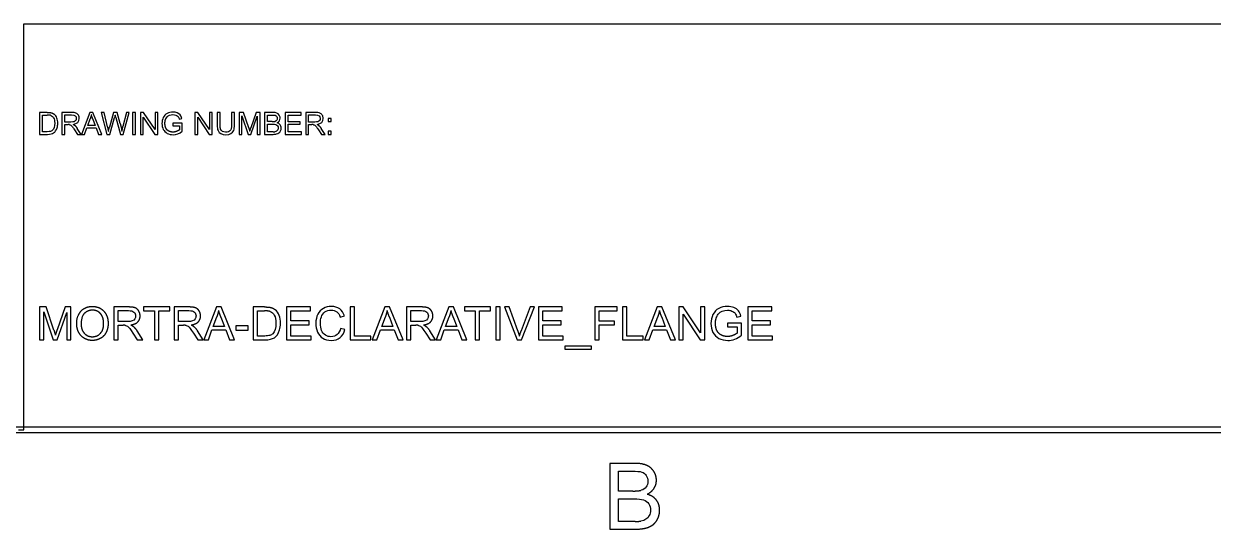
# Model space of a CAD drawing. Header units: millimetres. Extents: x -205 to 205, y -139 to 139.
# Drawn here: x 66.8 to 131.5, y -138.7 to -111.3 of the extents above; entities that cross this region are included whole.
import ezdxf

# ---------------------------------------------------------------- set-up
doc = ezdxf.new("R2010")
doc.units = ezdxf.units.MM
doc.layers.add('visible', color=7, linetype='Continuous', lineweight=30)

msp = doc.modelspace()

# ---------------------------------------------------------------- linework, layer by layer
at = {"layer": 'visible'}
for p, q in [((66.807, -133.333), (66.807, -111.251)), ((66.807, -111.251), (133.193, -111.251)), ((67.667, -116.07), (67.667, -117.263)), ((68.078, -116.07), (67.667, -116.07)), ((67.825, -117.122), (67.825, -116.211)), ((67.825, -116.211), (68.075, -116.211)), ((68.873, -116.07), (68.873, -117.263)), ((69.402, -116.07), (68.873, -116.07)), ((69.031, -116.597), (69.031, -116.202)), ((69.031, -116.202), (69.408, -116.202)), ((70.401, -116.07), (69.943, -117.263)), ((70.287, -116.773), (70.418, -116.423)), ((70.571, -116.07), (70.401, -116.07)), ((70.567, -116.443), (70.692, -116.773)), ((71.059, -117.263), (70.571, -116.07)), ((71.015, -116.07), (71.332, -117.263)), ((71.177, -116.07), (71.015, -116.07)), ((71.359, -116.852), (71.177, -116.07)), ((71.69, -116.07), (71.463, -116.876)), ((71.493, -117.263), (71.746, -116.354)), ((71.881, -116.07), (71.69, -116.07)), ((71.819, -116.354), (72.07, -117.263)), ((72.051, -116.674), (71.881, -116.07)), ((72.391, -116.07), (72.204, -116.837)), ((72.222, -117.263), (72.549, -116.07)), ((72.549, -116.07), (72.391, -116.07)), ((72.724, -116.07), (72.724, -117.263)), ((72.882, -116.07), (72.724, -116.07)), ((72.882, -117.263), (72.882, -116.07)), ((73.158, -116.07), (73.158, -117.263)), ((73.32, -116.07), (73.158, -116.07)), ((73.31, -116.326), (73.936, -117.263)), ((73.31, -117.263), (73.31, -116.326)), ((73.947, -117.007), (73.32, -116.07)), ((73.947, -116.07), (73.947, -117.007)), ((74.098, -116.07), (73.947, -116.07)), ((74.098, -117.263), (74.098, -116.07)), ((75.267, -116.443), (75.409, -116.404)), ((76.121, -116.07), (76.121, -117.263)), ((76.283, -116.07), (76.121, -116.07)), ((76.273, -116.326), (76.899, -117.263)), ((76.273, -117.263), (76.273, -116.326)), ((76.91, -117.007), (76.283, -116.07)), ((76.91, -116.07), (76.91, -117.007)), ((77.061, -116.07), (76.91, -116.07)), ((77.061, -117.263), (77.061, -116.07)), ((77.329, -116.07), (77.329, -116.759)), ((77.487, -116.07), (77.329, -116.07)), ((77.487, -116.759), (77.487, -116.07)), ((78.109, -116.07), (78.109, -116.759)), ((78.267, -116.07), (78.109, -116.07)), ((78.267, -116.759), (78.267, -116.07)), ((78.525, -116.07), (78.525, -117.263)), ((78.763, -116.07), (78.525, -116.07)), ((78.677, -116.248), (79.022, -117.263)), ((78.677, -117.263), (78.677, -116.248)), ((79.045, -116.915), (78.763, -116.07)), ((79.165, -117.263), (79.512, -116.265)), ((79.451, -116.07), (79.166, -116.9)), ((79.664, -116.07), (79.451, -116.07)), ((79.512, -116.265), (79.512, -117.263)), ((79.664, -117.263), (79.664, -116.07)), ((79.912, -116.07), (79.912, -117.263)), ((80.36, -116.07), (79.912, -116.07)), ((80.07, -116.571), (80.07, -116.211)), ((80.07, -116.211), (80.308, -116.211)), ((81.033, -116.07), (81.033, -117.263)), ((81.896, -116.07), (81.033, -116.07)), ((81.191, -116.211), (81.896, -116.211)), ((81.191, -116.576), (81.191, -116.211)), ((81.896, -116.211), (81.896, -116.07)), ((82.144, -116.07), (82.144, -117.263)), ((82.673, -116.07), (82.144, -116.07)), ((82.302, -116.597), (82.302, -116.202)), ((82.302, -116.202), (82.68, -116.202)), ((83.367, -116.399), (83.367, -116.566)), ((83.534, -116.399), (83.367, -116.399)), ((83.534, -116.566), (83.534, -116.399)), ((68.079, -117.122), (67.825, -117.122)), ((69.37, -116.597), (69.031, -116.597)), ((69.031, -116.733), (69.214, -116.733)), ((69.031, -117.263), (69.031, -116.733)), ((69.568, -117.015), (69.726, -117.263)), ((69.924, -117.263), (69.717, -116.938)), ((70.111, -117.263), (70.242, -116.902)), ((70.242, -116.902), (70.74, -116.902)), ((70.692, -116.773), (70.287, -116.773)), ((70.74, -116.902), (70.88, -117.263)), ((75.427, -116.654), (74.922, -116.655)), ((74.922, -116.655), (74.922, -116.795)), ((74.922, -116.795), (75.272, -116.795)), ((75.272, -116.795), (75.272, -117.017)), ((75.427, -117.097), (75.427, -116.654)), ((80.328, -116.571), (80.07, -116.571)), ((80.07, -117.122), (80.07, -116.712)), ((80.07, -116.712), (80.346, -116.712)), ((80.367, -117.122), (80.07, -117.122)), ((81.851, -116.576), (81.191, -116.576)), ((81.191, -116.716), (81.851, -116.716)), ((81.191, -117.122), (81.191, -116.716)), ((81.924, -117.122), (81.191, -117.122)), ((81.851, -116.716), (81.851, -116.576)), ((81.924, -117.263), (81.924, -117.122)), ((82.641, -116.597), (82.302, -116.597)), ((82.302, -116.733), (82.485, -116.733)), ((82.302, -117.263), (82.302, -116.733)), ((82.839, -117.015), (82.997, -117.263)), ((83.196, -117.263), (82.988, -116.938)), ((83.367, -116.566), (83.534, -116.566)), ((83.367, -117.096), (83.367, -117.263)), ((83.534, -117.096), (83.367, -117.096)), ((83.534, -117.263), (83.534, -117.096)), ((67.667, -117.263), (68.097, -117.263)), ((68.873, -117.263), (69.031, -117.263)), ((69.726, -117.263), (69.924, -117.263)), ((69.943, -117.263), (70.111, -117.263)), ((70.88, -117.263), (71.059, -117.263)), ((71.332, -117.263), (71.493, -117.263)), ((72.07, -117.263), (72.222, -117.263)), ((72.724, -117.263), (72.882, -117.263)), ((73.158, -117.263), (73.31, -117.263)), ((73.936, -117.263), (74.098, -117.263)), ((76.121, -117.263), (76.273, -117.263)), ((76.899, -117.263), (77.061, -117.263)), ((78.525, -117.263), (78.677, -117.263)), ((79.022, -117.263), (79.165, -117.263)), ((79.512, -117.263), (79.664, -117.263)), ((79.912, -117.263), (80.367, -117.263)), ((81.033, -117.263), (81.924, -117.263)), ((82.144, -117.263), (82.302, -117.263)), ((82.997, -117.263), (83.196, -117.263)), ((83.367, -117.263), (83.534, -117.263)), ((67.667, -126.65), (67.667, -128.44)), ((68.023, -126.65), (67.667, -126.65)), ((68.447, -127.918), (68.023, -126.65)), ((69.056, -126.65), (68.627, -127.896)), ((69.374, -126.65), (69.056, -126.65)), ((69.374, -128.44), (69.374, -126.65)), ((71.705, -126.65), (71.705, -128.44)), ((72.498, -126.65), (71.705, -126.65)), ((73.327, -126.65), (73.327, -126.862)), ((74.746, -126.65), (73.327, -126.65)), ((74.746, -126.862), (74.746, -126.65)), ((74.992, -126.65), (74.992, -128.44)), ((75.786, -126.65), (74.992, -126.65)), ((77.285, -126.65), (76.597, -128.44)), ((77.54, -126.65), (77.285, -126.65)), ((78.272, -128.44), (77.54, -126.65)), ((79.294, -126.65), (79.294, -128.44)), ((79.91, -126.65), (79.294, -126.65)), ((81.104, -126.65), (81.104, -128.44)), ((82.398, -126.65), (81.104, -126.65)), ((82.398, -126.862), (82.398, -126.65)), ((84.562, -126.65), (84.562, -128.44)), ((84.799, -126.65), (84.562, -126.65)), ((84.799, -128.229), (84.799, -126.65)), ((86.453, -126.65), (85.766, -128.44)), ((86.708, -126.65), (86.453, -126.65)), ((87.441, -128.44), (86.708, -126.65)), ((87.634, -126.65), (87.634, -128.44)), ((88.427, -126.65), (87.634, -126.65)), ((89.926, -126.65), (89.239, -128.44)), ((90.181, -126.65), (89.926, -126.65)), ((90.914, -128.44), (90.181, -126.65)), ((90.783, -126.65), (90.783, -126.862)), ((92.202, -126.65), (90.783, -126.65)), ((92.202, -126.862), (92.202, -126.65)), ((92.485, -126.65), (92.485, -128.44)), ((92.722, -126.65), (92.485, -126.65)), ((92.722, -128.44), (92.722, -126.65)), ((92.957, -126.65), (93.651, -128.44)), ((93.214, -126.65), (92.957, -126.65)), ((93.679, -127.951), (93.214, -126.65)), ((94.352, -126.65), (93.869, -127.951)), ((93.893, -128.44), (94.594, -126.65)), ((94.594, -126.65), (94.352, -126.65)), ((94.811, -126.65), (94.811, -128.44)), ((96.105, -126.65), (94.811, -126.65)), ((96.105, -126.862), (96.105, -126.65)), ((97.877, -126.65), (97.877, -128.44)), ((99.084, -126.65), (97.877, -126.65)), ((99.084, -126.862), (99.084, -126.65)), ((99.382, -126.65), (99.382, -128.44)), ((99.619, -126.65), (99.382, -126.65)), ((99.619, -128.229), (99.619, -126.65)), ((101.273, -126.65), (100.585, -128.44)), ((101.528, -126.65), (101.273, -126.65)), ((102.26, -128.44), (101.528, -126.65)), ((102.447, -126.65), (102.447, -128.44)), ((102.69, -126.65), (102.447, -126.65)), ((103.63, -128.055), (102.69, -126.65)), ((103.63, -126.65), (103.63, -128.055)), ((103.857, -126.65), (103.63, -126.65)), ((103.857, -128.44), (103.857, -126.65)), ((106.204, -126.65), (106.204, -128.44)), ((107.498, -126.65), (106.204, -126.65)), ((107.498, -126.862), (107.498, -126.65)), ((67.895, -126.917), (68.413, -128.44)), ((67.895, -128.44), (67.895, -126.917)), ((68.626, -128.44), (69.146, -126.942)), ((69.146, -126.942), (69.146, -128.44)), ((71.942, -127.44), (71.942, -126.848)), ((71.942, -126.848), (72.508, -126.848)), ((72.451, -127.44), (71.942, -127.44)), ((73.327, -126.862), (73.917, -126.862)), ((73.917, -126.862), (73.917, -128.44)), ((74.153, -126.862), (74.746, -126.862)), ((74.153, -128.44), (74.153, -126.862)), ((75.229, -127.44), (75.229, -126.848)), ((75.229, -126.848), (75.795, -126.848)), ((75.738, -127.44), (75.229, -127.44)), ((77.114, -127.705), (77.31, -127.18)), ((77.534, -127.21), (77.72, -127.705)), ((79.531, -128.229), (79.531, -126.862)), ((79.531, -126.862), (79.907, -126.862)), ((81.341, -126.862), (82.398, -126.862)), ((81.341, -127.41), (81.341, -126.862)), ((82.331, -127.41), (81.341, -127.41)), ((82.331, -127.62), (82.331, -127.41)), ((84.017, -127.196), (84.25, -127.141)), ((86.282, -127.705), (86.479, -127.18)), ((86.702, -127.21), (86.889, -127.705)), ((87.871, -127.44), (87.871, -126.848)), ((87.871, -126.848), (88.437, -126.848)), ((88.38, -127.44), (87.871, -127.44)), ((89.755, -127.705), (89.952, -127.18)), ((90.175, -127.21), (90.362, -127.705)), ((90.783, -126.862), (91.373, -126.862)), ((91.373, -126.862), (91.373, -128.44)), ((91.61, -126.862), (92.202, -126.862)), ((91.61, -128.44), (91.61, -126.862)), ((95.048, -126.862), (96.105, -126.862)), ((95.048, -127.41), (95.048, -126.862)), ((96.038, -127.41), (95.048, -127.41)), ((96.038, -127.62), (96.038, -127.41)), ((98.113, -126.862), (99.084, -126.862)), ((98.113, -127.416), (98.113, -126.862)), ((98.953, -127.416), (98.113, -127.416)), ((98.953, -127.627), (98.953, -127.416)), ((101.102, -127.705), (101.298, -127.18)), ((101.522, -127.21), (101.708, -127.705)), ((102.674, -127.034), (103.614, -128.44)), ((102.674, -128.44), (102.674, -127.034)), ((105.61, -127.21), (105.823, -127.151)), ((106.441, -126.862), (107.498, -126.862)), ((106.441, -127.41), (106.441, -126.862)), ((107.431, -127.41), (106.441, -127.41)), ((107.431, -127.62), (107.431, -127.41)), ((71.942, -127.645), (72.216, -127.645)), ((71.942, -128.44), (71.942, -127.645)), ((72.747, -128.068), (72.984, -128.44)), ((73.282, -128.44), (72.971, -127.953)), ((75.229, -127.645), (75.504, -127.645)), ((75.229, -128.44), (75.229, -127.645)), ((76.035, -128.068), (76.271, -128.44)), ((76.569, -128.44), (76.258, -127.953)), ((76.849, -128.44), (77.045, -127.898)), ((77.045, -127.898), (77.794, -127.898)), ((77.72, -127.705), (77.114, -127.705)), ((77.794, -127.898), (78.002, -128.44)), ((78.348, -127.682), (78.348, -127.903)), ((79.023, -127.682), (78.348, -127.682)), ((78.348, -127.903), (79.023, -127.903)), ((79.023, -127.903), (79.023, -127.682)), ((81.341, -127.62), (82.331, -127.62)), ((81.341, -128.229), (81.341, -127.62)), ((84.28, -127.872), (84.044, -127.813)), ((86.017, -128.44), (86.214, -127.898)), ((86.214, -127.898), (86.962, -127.898)), ((86.889, -127.705), (86.282, -127.705)), ((86.962, -127.898), (87.171, -128.44)), ((87.871, -127.645), (88.145, -127.645)), ((87.871, -128.44), (87.871, -127.645)), ((88.676, -128.068), (88.913, -128.44)), ((89.211, -128.44), (88.9, -127.953)), ((89.49, -128.44), (89.687, -127.898)), ((89.687, -127.898), (90.435, -127.898)), ((90.362, -127.705), (89.755, -127.705)), ((90.435, -127.898), (90.644, -128.44)), ((95.048, -127.62), (96.038, -127.62)), ((95.048, -128.229), (95.048, -127.62)), ((98.113, -127.627), (98.953, -127.627)), ((98.113, -128.44), (98.113, -127.627)), ((100.837, -128.44), (101.033, -127.898)), ((101.033, -127.898), (101.782, -127.898)), ((101.708, -127.705), (101.102, -127.705)), ((101.782, -127.898), (101.99, -128.44)), ((105.85, -127.527), (105.092, -127.528)), ((105.092, -127.528), (105.092, -127.738)), ((105.092, -127.738), (105.618, -127.738)), ((105.618, -127.738), (105.618, -128.071)), ((105.85, -128.191), (105.85, -127.527)), ((106.441, -127.62), (107.431, -127.62)), ((106.441, -128.229), (106.441, -127.62)), ((67.667, -128.44), (67.895, -128.44)), ((68.413, -128.44), (68.626, -128.44)), ((69.146, -128.44), (69.374, -128.44)), ((71.705, -128.44), (71.942, -128.44)), ((72.984, -128.44), (73.282, -128.44)), ((73.917, -128.44), (74.153, -128.44)), ((74.992, -128.44), (75.229, -128.44)), ((76.271, -128.44), (76.569, -128.44)), ((76.597, -128.44), (76.849, -128.44)), ((78.002, -128.44), (78.272, -128.44)), ((79.294, -128.44), (79.94, -128.44)), ((79.913, -128.229), (79.531, -128.229)), ((81.104, -128.44), (82.44, -128.44)), ((82.44, -128.229), (81.341, -128.229)), ((82.44, -128.44), (82.44, -128.229)), ((84.562, -128.44), (85.681, -128.44)), ((85.681, -128.229), (84.799, -128.229)), ((85.681, -128.44), (85.681, -128.229)), ((85.766, -128.44), (86.017, -128.44)), ((87.171, -128.44), (87.441, -128.44)), ((87.634, -128.44), (87.871, -128.44)), ((88.913, -128.44), (89.211, -128.44)), ((89.239, -128.44), (89.49, -128.44)), ((90.644, -128.44), (90.914, -128.44)), ((91.373, -128.44), (91.61, -128.44)), ((92.485, -128.44), (92.722, -128.44)), ((93.651, -128.44), (93.893, -128.44)), ((94.811, -128.44), (96.147, -128.44)), ((96.147, -128.229), (95.048, -128.229)), ((96.147, -128.44), (96.147, -128.229)), ((96.243, -128.778), (96.243, -128.937)), ((97.7, -128.778), (96.243, -128.778)), ((97.7, -128.937), (97.7, -128.778)), ((97.877, -128.44), (98.113, -128.44)), ((99.382, -128.44), (100.5, -128.44)), ((100.5, -128.229), (99.619, -128.229)), ((100.5, -128.44), (100.5, -128.229)), ((100.585, -128.44), (100.837, -128.44)), ((101.99, -128.44), (102.26, -128.44)), ((102.447, -128.44), (102.674, -128.44)), ((103.614, -128.44), (103.857, -128.44)), ((106.204, -128.44), (107.54, -128.44)), ((107.54, -128.229), (106.441, -128.229)), ((107.54, -128.44), (107.54, -128.229)), ((96.243, -128.937), (97.7, -128.937)), ((199.86, -133.193), (-199.86, -133.193)), ((-200.14, -133.473), (200.14, -133.473)), ((66.527, -133.333), (66.807, -133.333)), ((98.699, -135.156), (98.699, -138.735)), ((100.042, -135.156), (98.699, -135.156)), ((99.172, -136.66), (99.172, -135.578)), ((99.172, -135.578), (99.888, -135.578)), ((99.946, -136.66), (99.172, -136.66)), ((99.172, -138.313), (99.172, -137.082)), ((99.172, -137.082), (100, -137.082)), ((100.063, -138.313), (99.172, -138.313)), ((98.699, -138.735), (100.063, -138.735))]:
    msp.add_line(p, q, dxfattribs=at)
for points in [[(68.279, -116.235), (68.216, -116.211), (68.075, -116.211)], [(68.078, -116.07), (68.217, -116.07), (68.29, -116.087)], [(68.29, -116.087), (68.393, -116.111), (68.465, -116.173)], [(70.482, -116.195), (70.46, -116.31), (70.418, -116.423)], [(70.567, -116.443), (70.51, -116.292), (70.482, -116.195)], [(71.781, -116.214), (71.763, -116.296), (71.746, -116.354)], [(71.819, -116.354), (71.787, -116.24), (71.781, -116.214)], [(69.302, -116.739), (69.275, -116.733), (69.214, -116.733)], [(69.49, -116.72), (69.553, -116.75), (69.586, -116.78)], [(69.586, -116.78), (69.655, -116.843), (69.717, -116.938)], [(71.359, -116.852), (71.388, -116.975), (71.409, -117.096)], [(71.409, -117.096), (71.455, -116.905), (71.463, -116.876)], [(72.051, -116.674), (72.116, -116.899), (72.144, -117.096)], [(72.144, -117.096), (72.167, -116.983), (72.204, -116.837)], [(79.045, -116.915), (79.084, -117.033), (79.102, -117.091)], [(79.102, -117.091), (79.123, -117.026), (79.166, -116.9)], [(80.328, -116.571), (80.433, -116.571), (80.478, -116.558)], [(80.367, -117.122), (80.443, -117.122), (80.474, -117.117)], [(82.573, -116.739), (82.546, -116.733), (82.485, -116.733)], [(82.762, -116.72), (82.825, -116.75), (82.857, -116.78)], [(82.857, -116.78), (82.926, -116.843), (82.988, -116.938)], [(77.407, -126.838), (77.372, -127.011), (77.31, -127.18)], [(77.534, -127.21), (77.448, -126.984), (77.407, -126.838)], [(79.91, -126.65), (80.119, -126.65), (80.229, -126.676)], [(80.229, -126.676), (80.383, -126.711), (80.491, -126.804)], [(86.575, -126.838), (86.541, -127.011), (86.479, -127.18)], [(86.702, -127.21), (86.617, -126.984), (86.575, -126.838)], [(90.048, -126.838), (90.014, -127.011), (89.952, -127.18)], [(90.175, -127.21), (90.09, -126.984), (90.048, -126.838)], [(101.395, -126.838), (101.361, -127.011), (101.298, -127.18)], [(101.522, -127.21), (101.436, -126.984), (101.395, -126.838)], [(80.213, -126.898), (80.118, -126.862), (79.907, -126.862)], [(68.447, -127.918), (68.505, -128.095), (68.532, -128.182)], [(68.532, -128.182), (68.563, -128.085), (68.627, -127.896)], [(72.348, -127.654), (72.308, -127.645), (72.216, -127.645)], [(72.631, -127.626), (72.725, -127.671), (72.774, -127.715)], [(72.774, -127.715), (72.878, -127.81), (72.971, -127.953)], [(75.635, -127.654), (75.595, -127.645), (75.504, -127.645)], [(75.919, -127.626), (76.013, -127.671), (76.061, -127.715)], [(76.061, -127.715), (76.165, -127.81), (76.258, -127.953)], [(88.277, -127.654), (88.237, -127.645), (88.145, -127.645)], [(88.56, -127.626), (88.654, -127.671), (88.703, -127.715)], [(88.703, -127.715), (88.807, -127.81), (88.9, -127.953)], [(93.679, -127.951), (93.735, -128.107), (93.773, -128.243)], [(93.773, -128.243), (93.814, -128.097), (93.869, -127.951)], [(99.946, -136.66), (100.261, -136.66), (100.398, -136.618)], [(100.063, -138.313), (100.293, -138.313), (100.386, -138.295)]]:
    msp.add_open_spline(points, degree=2, dxfattribs=at)
for points, degree, knots in [([(68.279, -116.235), (68.338, -116.258), (68.388, -116.303), (68.429, -116.37), (68.47, -116.437), (68.49, -116.533), (68.49, -116.658), (68.491, -116.838), (68.446, -116.964), (68.371, -117.039), (68.316, -117.091), (68.239, -117.123), (68.079, -117.122)], 3, [0, 0, 0, 0, 1, 1, 1, 2, 2, 2, 3.443478, 3.443478, 3.443478, 4.468557, 4.468557, 4.468557, 4.468557]), ([(68.097, -117.263), (68.241, -117.263), (68.353, -117.236), (68.431, -117.183), (68.509, -117.13), (68.58, -117.042), (68.621, -116.901), (68.642, -116.831), (68.653, -116.751), (68.653, -116.66), (68.653, -116.554), (68.637, -116.459), (68.606, -116.377), (68.575, -116.294), (68.528, -116.226), (68.465, -116.173)], 3, [0, 0, 0, 0, 2, 2, 2, 4, 4, 4, 5, 5, 5, 6.173653, 6.173653, 6.173653, 7.347305, 7.347305, 7.347305, 7.347305]), ([(69.408, -116.202), (69.586, -116.199), (69.663, -116.285), (69.664, -116.396), (69.664, -116.471), (69.62, -116.546), (69.539, -116.574), (69.499, -116.589), (69.442, -116.597), (69.37, -116.597)], 3, [0, 0, 0, 0, 2, 2, 2, 3.365385, 3.365385, 3.365385, 4.048077, 4.048077, 4.048077, 4.048077]), ([(69.49, -116.72), (69.72, -116.691), (69.826, -116.562), (69.826, -116.396), (69.826, -116.33), (69.81, -116.27), (69.777, -116.216), (69.744, -116.162), (69.7, -116.124), (69.644, -116.102), (69.589, -116.081), (69.508, -116.07), (69.402, -116.07)], 3, [0, 0, 0, 0, 2, 2, 2, 2.775641, 2.775641, 2.775641, 3.551282, 3.551282, 3.551282, 4.326923, 4.326923, 4.326923, 4.326923]), ([(75.409, -116.404), (75.389, -116.324), (75.358, -116.258), (75.319, -116.208), (75.242, -116.11), (75.091, -116.049), (74.921, -116.05), (74.686, -116.05), (74.491, -116.146), (74.396, -116.347), (74.348, -116.448), (74.324, -116.556), (74.324, -116.672), (74.324, -116.79), (74.348, -116.896), (74.397, -116.991), (74.446, -117.086), (74.518, -117.158), (74.614, -117.208), (74.709, -117.258), (74.816, -117.284), (74.933, -117.284), (75.107, -117.283), (75.272, -117.221), (75.427, -117.097)], 3, [0, 0, 0, 0, 1, 1, 1, 3, 3, 3, 5.754717, 5.754717, 5.754717, 7.132075, 7.132075, 7.132075, 8.522306, 8.522306, 8.522306, 9.912537, 9.912537, 9.912537, 11.302768, 11.302768, 11.302768, 13.36237, 13.36237, 13.36237, 13.36237]), ([(75.272, -117.017), (75.222, -117.062), (75.124, -117.102), (75.027, -117.141), (74.924, -117.141), (74.806, -117.141), (74.701, -117.089), (74.596, -117.037), (74.541, -116.93), (74.486, -116.822), (74.486, -116.663), (74.486, -116.533), (74.532, -116.423)], 2, [0, 0, 0, 1, 1, 2, 2, 3.150794, 3.150794, 4.301587, 4.301587, 5.452381, 5.452381, 6.385933, 6.385933, 6.385933]), ([(74.532, -116.423), (74.55, -116.38), (74.575, -116.34), (74.607, -116.305), (74.672, -116.234), (74.778, -116.184), (74.922, -116.185), (75.04, -116.184), (75.149, -116.231), (75.2, -116.3), (75.227, -116.334), (75.249, -116.382), (75.267, -116.443)], 3, [0, 0, 0, 0, 1, 1, 1, 3, 3, 3, 4.669173, 4.669173, 4.669173, 5.503759, 5.503759, 5.503759, 5.503759]), ([(80.308, -116.211), (80.394, -116.211), (80.454, -116.216), (80.49, -116.228), (80.56, -116.248), (80.6, -116.316), (80.6, -116.394), (80.599, -116.478), (80.559, -116.533), (80.478, -116.558)], 3, [0, 0, 0, 0, 1, 1, 1, 3, 3, 3, 5.109589, 5.109589, 5.109589, 5.109589]), ([(80.588, -116.628), (80.7, -116.575), (80.755, -116.476), (80.755, -116.375), (80.755, -116.321), (80.739, -116.268), (80.708, -116.218), (80.644, -116.117), (80.544, -116.07), (80.36, -116.07)], 3, [0, 0, 0, 0, 2, 2, 2, 3.074468, 3.074468, 3.074468, 5.223404, 5.223404, 5.223404, 5.223404]), ([(82.68, -116.202), (82.858, -116.199), (82.934, -116.285), (82.935, -116.396), (82.935, -116.471), (82.892, -116.546), (82.811, -116.574), (82.77, -116.589), (82.714, -116.597), (82.641, -116.597)], 3, [0, 0, 0, 0, 2, 2, 2, 3.365385, 3.365385, 3.365385, 4.048077, 4.048077, 4.048077, 4.048077]), ([(82.762, -116.72), (82.992, -116.691), (83.097, -116.562), (83.098, -116.396), (83.098, -116.33), (83.081, -116.27), (83.048, -116.216), (83.015, -116.162), (82.971, -116.124), (82.916, -116.102), (82.86, -116.081), (82.78, -116.07), (82.673, -116.07)], 3, [0, 0, 0, 0, 2, 2, 2, 2.775641, 2.775641, 2.775641, 3.551282, 3.551282, 3.551282, 4.326923, 4.326923, 4.326923, 4.326923]), ([(69.302, -116.739), (69.352, -116.753), (69.393, -116.773), (69.454, -116.851), (69.484, -116.889), (69.522, -116.943), (69.568, -117.015)], 3, [0, 0, 0, 0, 2, 2, 2, 3, 3, 3, 3]), ([(77.329, -116.759), (77.329, -116.886), (77.344, -116.986), (77.375, -117.059), (77.435, -117.206), (77.577, -117.281), (77.801, -117.284), (78.031, -117.286), (78.172, -117.183), (78.227, -117.045), (78.254, -116.975), (78.267, -116.879), (78.267, -116.759)], 3, [0, 0, 0, 0, 1, 1, 1, 3, 3, 3, 5.058252, 5.058252, 5.058252, 6.087379, 6.087379, 6.087379, 6.087379]), ([(78.109, -116.759), (78.109, -116.908), (78.085, -117.01), (78.035, -117.062), (77.986, -117.115), (77.903, -117.141), (77.787, -117.141), (77.653, -117.142), (77.553, -117.085), (77.516, -116.988), (77.496, -116.939), (77.487, -116.862), (77.487, -116.759)], 3, [0, 0, 0, 0, 1, 1, 1, 2, 2, 2, 3.168224, 3.168224, 3.168224, 3.752336, 3.752336, 3.752336, 3.752336]), ([(80.346, -116.712), (80.422, -116.712), (80.48, -116.719), (80.52, -116.732), (80.6, -116.758), (80.65, -116.83), (80.649, -116.917), (80.649, -116.955), (80.641, -116.989), (80.626, -117.018), (80.594, -117.077), (80.547, -117.103), (80.474, -117.117)], 3, [0, 0, 0, 0, 1, 1, 1, 3, 3, 3, 3.853659, 3.853659, 3.853659, 5.560976, 5.560976, 5.560976, 5.560976]), ([(80.367, -117.263), (80.443, -117.263), (80.507, -117.257), (80.559, -117.243), (80.665, -117.215), (80.729, -117.171), (80.777, -117.073), (80.801, -117.025), (80.813, -116.973), (80.813, -116.917), (80.813, -116.848), (80.793, -116.788), (80.755, -116.737), (80.716, -116.686), (80.66, -116.65), (80.588, -116.628)], 3, [0, 0, 0, 0, 1, 1, 1, 3, 3, 3, 4, 4, 4, 5.242718, 5.242718, 5.242718, 6.485437, 6.485437, 6.485437, 6.485437]), ([(82.573, -116.739), (82.623, -116.753), (82.664, -116.773), (82.725, -116.851), (82.755, -116.889), (82.793, -116.943), (82.839, -117.015)], 3, [0, 0, 0, 0, 2, 2, 2, 3, 3, 3, 3]), ([(69.684, -127.568), (69.684, -127.804), (69.787, -128.015), (69.89, -128.226), (70.089, -128.348), (70.288, -128.471), (70.54, -128.471), (70.773, -128.471), (70.975, -128.36), (71.176, -128.25), (71.286, -128.035), (71.396, -127.82), (71.396, -127.548), (71.396, -127.279), (71.292, -127.067), (71.187, -126.856), (70.988, -126.737), (70.789, -126.619), (70.541, -126.619), (70.163, -126.619), (69.924, -126.871), (69.684, -127.123), (69.684, -127.568)], 2, [0, 0, 0, 1, 1, 2, 2, 3, 3, 3.922705, 3.922705, 4.845411, 4.845411, 5.768116, 5.768116, 6.678408, 6.678408, 7.5887, 7.5887, 8.498993, 8.498993, 9.889094, 9.889094, 11.279196, 11.279196, 11.279196]), ([(69.929, -127.572), (69.929, -127.168), (70.11, -126.995), (70.291, -126.823), (70.543, -126.823), (70.72, -126.823), (70.862, -126.912), (71.004, -127.002), (71.078, -127.165), (71.152, -127.328), (71.152, -127.546), (71.152, -127.892), (70.979, -128.08), (70.806, -128.268), (70.539, -128.268), (70.277, -128.268), (70.103, -128.082), (69.929, -127.896), (69.929, -127.572)], 2, [0, 0, 0, 1, 1, 2, 2, 2.703883, 2.703883, 3.407767, 3.407767, 4.11165, 4.11165, 5.224494, 5.224494, 6.337338, 6.337338, 7.429856, 7.429856, 8.522374, 8.522374, 8.522374]), ([(72.631, -127.626), (72.889, -127.59), (73.012, -127.46), (73.135, -127.329), (73.135, -127.139), (73.135, -126.991), (73.061, -126.869), (72.986, -126.747), (72.862, -126.699), (72.737, -126.65), (72.498, -126.65)], 2, [0, 0, 0, 1, 1, 2, 2, 2.775641, 2.775641, 3.551282, 3.551282, 4.326923, 4.326923, 4.326923]), ([(75.919, -127.626), (76.176, -127.59), (76.299, -127.46), (76.423, -127.329), (76.423, -127.139), (76.423, -126.991), (76.348, -126.869), (76.274, -126.747), (76.149, -126.699), (76.025, -126.65), (75.786, -126.65)], 2, [0, 0, 0, 1, 1, 2, 2, 2.775641, 2.775641, 3.551282, 3.551282, 4.326923, 4.326923, 4.326923]), ([(79.94, -128.44), (80.156, -128.439), (80.323, -128.399), (80.441, -128.32), (80.557, -128.24), (80.664, -128.108), (80.726, -127.897), (80.757, -127.792), (80.773, -127.671), (80.773, -127.535), (80.773, -127.376), (80.75, -127.234), (80.703, -127.11), (80.656, -126.986), (80.586, -126.884), (80.491, -126.804)], 3, [0, 0, 0, 0, 2, 2, 2, 4, 4, 4, 5, 5, 5, 6.173653, 6.173653, 6.173653, 7.347305, 7.347305, 7.347305, 7.347305]), ([(84.25, -127.141), (84.202, -126.976), (84.117, -126.848), (83.995, -126.757), (83.873, -126.666), (83.722, -126.62), (83.543, -126.62), (83.385, -126.62), (83.241, -126.656), (83.109, -126.728), (82.848, -126.869), (82.697, -127.162), (82.698, -127.532), (82.698, -127.703), (82.73, -127.863), (82.793, -128.012), (82.856, -128.16), (82.948, -128.274), (83.069, -128.353), (83.19, -128.431), (83.347, -128.471), (83.539, -128.471), (83.726, -128.471), (83.884, -128.419), (84.012, -128.317), (84.141, -128.215), (84.231, -128.067), (84.28, -127.872)], 3, [0, 0, 0, 0, 1, 1, 1, 2, 2, 2, 2.881818, 2.881818, 2.881818, 4.645455, 4.645455, 4.645455, 5.454109, 5.454109, 5.454109, 6.262763, 6.262763, 6.262763, 7.071417, 7.071417, 7.071417, 7.852775, 7.852775, 7.852775, 8.634133, 8.634133, 8.634133, 8.634133]), ([(84.044, -127.813), (83.981, -128.113), (83.782, -128.268), (83.52, -128.268), (83.411, -128.268), (83.31, -128.24), (83.216, -128.184), (83.122, -128.128), (83.053, -128.043), (83.009, -127.929), (82.965, -127.816), (82.943, -127.683), (82.943, -127.531), (82.943, -127.413), (82.961, -127.298), (82.999, -127.187), (83.036, -127.076), (83.101, -126.987), (83.193, -126.921), (83.286, -126.856), (83.401, -126.823), (83.538, -126.823), (83.778, -126.824), (83.933, -126.934), (84.017, -127.196)], 3, [0, 0, 0, 0, 2, 2, 2, 2.822086, 2.822086, 2.822086, 3.644172, 3.644172, 3.644172, 4.466258, 4.466258, 4.466258, 5.103704, 5.103704, 5.103704, 5.74115, 5.74115, 5.74115, 6.378597, 6.378597, 6.378597, 7.487527, 7.487527, 7.487527, 7.487527]), ([(88.56, -127.626), (88.818, -127.59), (88.941, -127.46), (89.064, -127.329), (89.064, -127.139), (89.064, -126.991), (88.99, -126.869), (88.915, -126.747), (88.791, -126.699), (88.666, -126.65), (88.427, -126.65)], 2, [0, 0, 0, 1, 1, 2, 2, 2.775641, 2.775641, 3.551282, 3.551282, 4.326923, 4.326923, 4.326923]), ([(105.823, -127.151), (105.792, -127.031), (105.747, -126.933), (105.688, -126.858), (105.572, -126.71), (105.347, -126.619), (105.091, -126.62), (104.913, -126.62), (104.755, -126.657), (104.619, -126.73), (104.482, -126.803), (104.377, -126.915), (104.304, -127.066), (104.231, -127.217), (104.195, -127.38), (104.195, -127.554), (104.195, -127.73), (104.232, -127.889), (104.305, -128.031), (104.378, -128.173), (104.487, -128.282), (104.63, -128.358), (104.774, -128.433), (104.934, -128.471), (105.109, -128.471), (105.37, -128.47), (105.617, -128.377), (105.85, -128.191)], 3, [0, 0, 0, 0, 1, 1, 1, 3, 3, 3, 4.377358, 4.377358, 4.377358, 5.754717, 5.754717, 5.754717, 7.132075, 7.132075, 7.132075, 8.522306, 8.522306, 8.522306, 9.912537, 9.912537, 9.912537, 11.302768, 11.302768, 11.302768, 13.36237, 13.36237, 13.36237, 13.36237]), ([(104.507, -127.179), (104.534, -127.115), (104.572, -127.056), (104.62, -127.002), (104.717, -126.897), (104.876, -126.821), (105.092, -126.823), (105.183, -126.823), (105.265, -126.838), (105.339, -126.87), (105.413, -126.901), (105.47, -126.943), (105.51, -126.995), (105.55, -127.047), (105.583, -127.118), (105.61, -127.21)], 3, [0, 0, 0, 0, 1, 1, 1, 3, 3, 3, 3.834586, 3.834586, 3.834586, 4.669173, 4.669173, 4.669173, 5.503759, 5.503759, 5.503759, 5.503759]), ([(72.508, -126.848), (72.641, -126.848), (72.738, -126.875), (72.799, -126.93), (72.861, -126.985), (72.891, -127.054), (72.891, -127.139), (72.891, -127.197), (72.875, -127.25), (72.844, -127.299), (72.777, -127.398), (72.67, -127.44), (72.451, -127.44)], 3, [0, 0, 0, 0, 1, 1, 1, 2, 2, 2, 2.682692, 2.682692, 2.682692, 4.048077, 4.048077, 4.048077, 4.048077]), ([(75.795, -126.848), (75.928, -126.848), (76.025, -126.875), (76.086, -126.93), (76.148, -126.985), (76.179, -127.054), (76.179, -127.139), (76.179, -127.197), (76.163, -127.25), (76.131, -127.299), (76.065, -127.398), (75.957, -127.44), (75.738, -127.44)], 3, [0, 0, 0, 0, 1, 1, 1, 2, 2, 2, 2.682692, 2.682692, 2.682692, 4.048077, 4.048077, 4.048077, 4.048077]), ([(80.213, -126.898), (80.301, -126.932), (80.376, -127), (80.437, -127.1), (80.498, -127.201), (80.529, -127.345), (80.529, -127.532), (80.53, -127.802), (80.462, -127.991), (80.351, -128.103), (80.311, -128.143), (80.258, -128.174), (80.19, -128.196), (80.123, -128.218), (80.031, -128.229), (79.913, -128.229)], 3, [0, 0, 0, 0, 1, 1, 1, 2, 2, 2, 3.443478, 3.443478, 3.443478, 3.956018, 3.956018, 3.956018, 4.468557, 4.468557, 4.468557, 4.468557]), ([(88.437, -126.848), (88.57, -126.848), (88.667, -126.875), (88.728, -126.93), (88.79, -126.985), (88.82, -127.054), (88.82, -127.139), (88.82, -127.197), (88.804, -127.25), (88.773, -127.299), (88.706, -127.398), (88.599, -127.44), (88.38, -127.44)], 3, [0, 0, 0, 0, 1, 1, 1, 2, 2, 2, 2.682692, 2.682692, 2.682692, 4.048077, 4.048077, 4.048077, 4.048077]), ([(105.618, -128.071), (105.543, -128.138), (105.396, -128.198), (105.25, -128.257), (105.096, -128.257), (104.919, -128.257), (104.761, -128.179), (104.604, -128.101), (104.522, -127.94), (104.439, -127.778), (104.439, -127.539), (104.439, -127.345), (104.507, -127.179)], 2, [0, 0, 0, 1, 1, 2, 2, 3.150794, 3.150794, 4.301587, 4.301587, 5.452381, 5.452381, 6.385933, 6.385933, 6.385933]), ([(72.348, -127.654), (72.385, -127.663), (72.421, -127.679), (72.456, -127.701), (72.529, -127.75), (72.607, -127.85), (72.747, -128.068)], 3, [0, 0, 0, 0, 1, 1, 1, 3, 3, 3, 3]), ([(75.635, -127.654), (75.672, -127.663), (75.708, -127.679), (75.743, -127.701), (75.817, -127.75), (75.894, -127.85), (76.035, -128.068)], 3, [0, 0, 0, 0, 1, 1, 1, 3, 3, 3, 3]), ([(88.277, -127.654), (88.314, -127.663), (88.35, -127.679), (88.385, -127.701), (88.458, -127.75), (88.535, -127.85), (88.676, -128.068)], 3, [0, 0, 0, 0, 1, 1, 1, 3, 3, 3, 3]), ([(100.728, -136.831), (100.979, -136.706), (101.104, -136.503), (101.228, -136.301), (101.228, -136.071), (101.228, -135.825), (101.088, -135.599), (100.947, -135.373), (100.699, -135.264), (100.452, -135.156), (100.042, -135.156)], 2, [0, 0, 0, 1, 1, 2, 2, 3.074468, 3.074468, 4.148936, 4.148936, 5.223404, 5.223404, 5.223404]), ([(99.888, -135.578), (100.145, -135.578), (100.326, -135.595), (100.432, -135.628), (100.538, -135.662), (100.619, -135.723), (100.676, -135.814), (100.733, -135.904), (100.762, -136.009), (100.762, -136.128), (100.762, -136.377), (100.639, -136.547), (100.398, -136.618)], 3, [0, 0, 0, 0, 1, 1, 1, 2, 2, 2, 3, 3, 3, 5.109589, 5.109589, 5.109589, 5.109589]), ([(100, -137.082), (100.228, -137.082), (100.402, -137.102), (100.524, -137.142), (100.645, -137.182), (100.74, -137.251), (100.808, -137.349), (100.876, -137.448), (100.911, -137.564), (100.911, -137.697), (100.911, -137.811), (100.887, -137.912), (100.84, -137.999), (100.744, -138.175), (100.605, -138.254), (100.386, -138.295)], 3, [0, 0, 0, 0, 1, 1, 1, 2, 2, 2, 3, 3, 3, 3.853659, 3.853659, 3.853659, 5.560976, 5.560976, 5.560976, 5.560976]), ([(100.063, -138.735), (100.405, -138.735), (100.641, -138.675), (100.876, -138.615), (101.033, -138.498), (101.189, -138.381), (101.295, -138.165), (101.401, -137.949), (101.401, -137.697), (101.401, -137.385), (101.227, -137.155), (101.052, -136.926), (100.728, -136.831)], 2, [0, 0, 0, 1, 1, 2, 2, 3, 3, 4, 4, 5.242718, 5.242718, 6.485437, 6.485437, 6.485437])]:
    msp.add_open_spline(points, degree=degree, knots=knots, dxfattribs=at)

doc.saveas('drawing.dxf')
